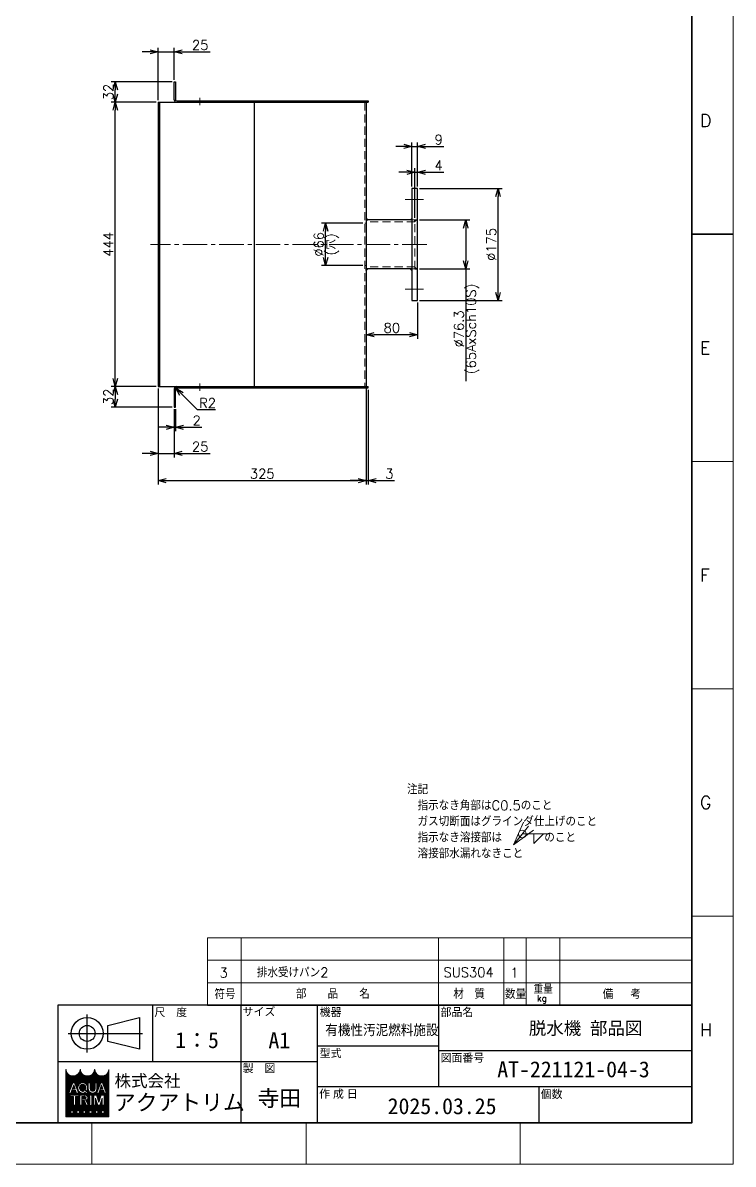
# Model space of a CAD drawing. Header units: millimetres. Extents: x 0 to 4141, y -24 to 2915.
# Drawn here: x 3031 to 4141, y 0 to 1782 of the extents above; entities that cross this region are included whole.
import ezdxf
from ezdxf.enums import TextEntityAlignment as Align

# ---------------------------------------------------------------- set-up
doc = ezdxf.new("R2010")
doc.units = ezdxf.units.MM
doc.header["$LTSCALE"] = 2
doc.header["$PDMODE"] = 99
doc.header["$PDSIZE"] = 1
doc.linetypes.add('CENTER2', pattern=[28.575, 19.05, -3.175, 3.175, -3.175])
doc.linetypes.add('HIDDEN', pattern=[9.525, 6.35, -3.175])
for name, color, linetype, lineweight in [('04_HIDDEN', 2, 'HIDDEN', 13), ('05_CENTER', 4, 'CENTER2', 13), ('07_TEXT', 3, 'Continuous', 13), ('08_DIM', 3, 'Continuous', 13), ('90_FRAME', 5, 'Continuous', 35)]:
    doc.layers.add(name, color=color, linetype=linetype, lineweight=lineweight)
doc.layers.add('91_BLANK', color=5, linetype='Continuous', lineweight=0, plot=False)
doc.styles.add('KSS_TXT', font='txt.shx', dxfattribs={"bigfont": 'extfont2.shx'})
doc.styles.add('MS_G', font='MS Gothic.ttf')
doc.styles.get("Standard").update_dxf_attribs({"font": 'txt.shx', "bigfont": 'extfont2.shx'})
doc.styles.add('表題用', font='MS PGothic.ttf')
doc.dimstyles.new('KSS_DIM', dxfattribs={"dimscale": 5, "dimtxt": 3, "dimasz": 2.5, "dimexe": 1.25, "dimexo": 0.625, "dimtad": 1, "dimdsep": 46, "dimtxsty": 'KSS_TXT', "dimblk": 'OPEN30', "dimcen": 0, "dimazin": 2, "dimtfac": 0.75, "dimtmove": 0, "dimatfit": 3, "dimldrblk": 'OPEN30', "dimfxl": 1.25, "dimtolj": 1, "dimarcsym": 0})
doc.dimstyles.new('KSS_DIM$4', dxfattribs={"dimscale": 5, "dimtxt": 3, "dimasz": 2.5, "dimexe": 1.25, "dimexo": 0.625, "dimtad": 1, "dimtih": 1, "dimtoh": 1, "dimdsep": 46, "dimtxsty": 'KSS_TXT', "dimblk": 'OPEN30', "dimcen": 0, "dimse1": 1, "dimazin": 2, "dimtfac": 0.75, "dimtofl": 0, "dimtmove": 0, "dimatfit": 3, "dimldrblk": 'OPEN30', "dimfxl": 1.25, "dimtolj": 1, "dimarcsym": 0})

# ---------------------------------------------------------------- blocks, each defined once
blk = doc.blocks.new('Weld-line')
blk.add_line((0, 0), (1, 0))
blk = doc.blocks.new('Weld10-s5')
blk.add_circle((0, 0), 2)
blk = doc.blocks.new('Weld10-a1')
for p, q in [((5, 0), (0, 5)), ((0, 5), (0, 0)), ((0, 0), (5, 0))]:
    blk.add_line(p, q)
at = {"width": 0.9}
blk.add_attdef('S', text='', height=2.8, dxfattribs=at).set_placement((-2, 1), align=Align.RIGHT)
blk.add_attdef('L', (8, 1), '', height=2.8, dxfattribs=at)
blk = doc.blocks.new('_Open30')
at = {"color": 0, "linetype": 'ByBlock', "lineweight": -2}
for p, q in [((-1, 0.268), (0, 0)), ((0, 0), (-1, -0.268)), ((0, 0), (-1, 0))]:
    blk.add_line(p, q, dxfattribs=at)
blk = doc.blocks.new('*D141')
at = {"layer": '08_DIM', "color": 0, "lineweight": -2, "transparency": 16777216}
for p, q in [((3239.7, 1658.3), (3169.5, 1658.3)), ((3175.8, 1226.8), (3175.8, 1645.8)), ((3239.7, 1214.3), (3169.5, 1214.3))]:
    blk.add_line(p, q, dxfattribs=at)
at = {"layer": 'Defpoints', "color": 0, "transparency": 16777216}
for p in [(3175.8, 1658.3), (3242.9, 1658.3), (3242.9, 1214.3)]:
    blk.add_point(p, dxfattribs=at)
at = {"layer": '08_DIM', "color": 0, "lineweight": -2, "transparency": 16777216, "xscale": 12.5, "yscale": 12.5, "zscale": 12.5}
for p, rotation in [((3175.8, 1658.3), 90), ((3175.8, 1214.3), 270)]:
    blk.add_blockref('_Open30', p, dxfattribs=dict(at, rotation=rotation))
at = {"layer": '08_DIM', "color": 0, "transparency": 16777216, "insert": (3165.1, 1436.3), "char_height": 15, "attachment_point": 5, "rotation": 90, "style": 'KSS_TXT'}
blk.add_mtext('\\A1;444', dxfattribs=at)
blk = doc.blocks.new('*D142')
at = {"layer": '08_DIM', "color": 0, "lineweight": -2, "transparency": 16777216}
for p, q in [((3264.7, 1690.3), (3169.5, 1690.3)), ((3175.8, 1670.8), (3175.8, 1677.8)), ((3239.7, 1658.3), (3169.5, 1658.3))]:
    blk.add_line(p, q, dxfattribs=at)
at = {"layer": 'Defpoints', "color": 0, "transparency": 16777216}
for p in [(3175.8, 1690.3), (3267.9, 1690.3), (3242.9, 1658.3)]:
    blk.add_point(p, dxfattribs=at)
at = {"layer": '08_DIM', "color": 0, "lineweight": -2, "transparency": 16777216, "xscale": 12.5, "yscale": 12.5, "zscale": 12.5}
for p, rotation in [((3175.8, 1690.3), 90), ((3175.8, 1658.3), 270)]:
    blk.add_blockref('_Open30', p, dxfattribs=dict(at, rotation=rotation))
at = {"layer": '08_DIM', "color": 0, "transparency": 16777216, "insert": (3165.1, 1674.3), "char_height": 15, "attachment_point": 5, "rotation": 90, "style": 'KSS_TXT'}
blk.add_mtext('\\A1;32', dxfattribs=at)
blk = doc.blocks.new('*D143')
at = {"layer": '08_DIM', "color": 0, "lineweight": -2, "transparency": 16777216}
for p, q in [((3239.7, 1214.3), (3169.5, 1214.3)), ((3175.8, 1201.8), (3175.8, 1194.8)), ((3264.7, 1182.3), (3169.5, 1182.3))]:
    blk.add_line(p, q, dxfattribs=at)
at = {"layer": 'Defpoints', "color": 0, "transparency": 16777216}
for p in [(3242.9, 1214.3), (3175.8, 1182.3), (3267.9, 1182.3)]:
    blk.add_point(p, dxfattribs=at)
at = {"layer": '08_DIM', "color": 0, "lineweight": -2, "transparency": 16777216, "xscale": 12.5, "yscale": 12.5, "zscale": 12.5}
for p, rotation in [((3175.8, 1214.3), 90), ((3175.8, 1182.3), 270)]:
    blk.add_blockref('_Open30', p, dxfattribs=dict(at, rotation=rotation))
at = {"layer": '08_DIM', "color": 0, "transparency": 16777216, "insert": (3165.1, 1198.3), "char_height": 15, "attachment_point": 5, "rotation": 90, "style": 'KSS_TXT'}
blk.add_mtext('\\A1;32', dxfattribs=at)
blk = doc.blocks.new('*D144')
at = {"layer": '08_DIM', "color": 0, "lineweight": -2, "transparency": 16777216}
for p, q in [((3242.9, 1211.2), (3242.9, 1103.7)), ((3267.9, 1179.2), (3267.9, 1103.7)), ((3230.4, 1109.9), (3217.9, 1109.9)), ((3242.9, 1109.9), (3267.9, 1109.9)), ((3280.4, 1109.9), (3324.1, 1109.9))]:
    blk.add_line(p, q, dxfattribs=at)
at = {"layer": 'Defpoints', "color": 0, "transparency": 16777216}
for p in [(3242.9, 1214.3), (3267.9, 1182.3), (3267.9, 1109.9)]:
    blk.add_point(p, dxfattribs=at)
at = {"layer": '08_DIM', "color": 0, "lineweight": -2, "transparency": 16777216, "xscale": 12.5, "yscale": 12.5, "zscale": 12.5}
blk.add_blockref('_Open30', (3242.9, 1109.9), dxfattribs=at)
at = {"layer": '08_DIM', "color": 0, "lineweight": -2, "transparency": 16777216, "xscale": 12.5, "yscale": 12.5, "zscale": 12.5, "rotation": 180}
blk.add_blockref('_Open30', (3267.9, 1109.9), dxfattribs=at)
at = {"layer": '08_DIM', "color": 0, "transparency": 16777216, "insert": (3308.5, 1120.5), "char_height": 15, "attachment_point": 5, "style": 'KSS_TXT'}
blk.add_mtext('\\A1;25', dxfattribs=at)
blk = doc.blocks.new('*D145')
at = {"layer": '08_DIM', "color": 0, "lineweight": -2, "transparency": 16777216}
for p, q in [((3230.4, 1737), (3217.9, 1737)), ((3242.9, 1661.4), (3242.9, 1743.2)), ((3242.9, 1737), (3267.9, 1737)), ((3267.9, 1693.4), (3267.9, 1743.2)), ((3280.4, 1737), (3324.1, 1737))]:
    blk.add_line(p, q, dxfattribs=at)
at = {"layer": 'Defpoints', "color": 0, "transparency": 16777216}
for p in [(3267.9, 1737), (3267.9, 1690.3), (3242.9, 1658.3)]:
    blk.add_point(p, dxfattribs=at)
at = {"layer": '08_DIM', "color": 0, "lineweight": -2, "transparency": 16777216, "xscale": 12.5, "yscale": 12.5, "zscale": 12.5}
blk.add_blockref('_Open30', (3242.9, 1737), dxfattribs=at)
at = {"layer": '08_DIM', "color": 0, "lineweight": -2, "transparency": 16777216, "xscale": 12.5, "yscale": 12.5, "zscale": 12.5, "rotation": 180}
blk.add_blockref('_Open30', (3267.9, 1737), dxfattribs=at)
at = {"layer": '08_DIM', "color": 0, "transparency": 16777216, "insert": (3308.5, 1747.6), "char_height": 15, "attachment_point": 5, "style": 'KSS_TXT'}
blk.add_mtext('\\A1;25', dxfattribs=at)
blk = doc.blocks.new('*D146')
at = {"layer": '08_DIM', "color": 0, "lineweight": -2, "transparency": 16777216}
for p, q in [((3267.9, 1179.2), (3267.9, 1144.5)), ((3269.9, 1179.2), (3269.9, 1144.5)), ((3255.4, 1150.7), (3242.9, 1150.7)), ((3267.9, 1150.7), (3269.9, 1150.7)), ((3282.4, 1150.7), (3311.1, 1150.7))]:
    blk.add_line(p, q, dxfattribs=at)
at = {"layer": 'Defpoints', "color": 0, "transparency": 16777216}
for p in [(3267.9, 1182.3), (3269.9, 1182.3), (3269.9, 1150.7)]:
    blk.add_point(p, dxfattribs=at)
at = {"layer": '08_DIM', "color": 0, "lineweight": -2, "transparency": 16777216, "xscale": 12.5, "yscale": 12.5, "zscale": 12.5}
blk.add_blockref('_Open30', (3267.9, 1150.7), dxfattribs=at)
at = {"layer": '08_DIM', "color": 0, "lineweight": -2, "transparency": 16777216, "xscale": 12.5, "yscale": 12.5, "zscale": 12.5, "rotation": 180}
blk.add_blockref('_Open30', (3269.9, 1150.7), dxfattribs=at)
at = {"layer": '08_DIM', "color": 0, "transparency": 16777216, "insert": (3303, 1161.3), "char_height": 15, "attachment_point": 5, "style": 'KSS_TXT'}
blk.add_mtext('\\A1;2', dxfattribs=at)
blk = doc.blocks.new('*D147')
at = {"layer": '08_DIM', "color": 0, "lineweight": -2, "transparency": 16777216}
for p, q in [((3651, 1474.4), (3729.6, 1474.4)), ((3723.3, 1461.9), (3723.3, 1410.6)), ((3651, 1398.1), (3729.6, 1398.1)), ((3723.3, 1398.1), (3723.3, 1222.9))]:
    blk.add_line(p, q, dxfattribs=at)
at = {"layer": 'Defpoints', "color": 0, "transparency": 16777216}
for p in [(3647.9, 1474.4), (3647.9, 1398.1), (3723.3, 1398.1)]:
    blk.add_point(p, dxfattribs=at)
at = {"layer": '08_DIM', "color": 0, "lineweight": -2, "transparency": 16777216, "xscale": 12.5, "yscale": 12.5, "zscale": 12.5}
for p, rotation in [((3723.3, 1474.4), 90), ((3723.3, 1398.1), 270)]:
    blk.add_blockref('_Open30', p, dxfattribs=dict(at, rotation=rotation))
at = {"layer": '08_DIM', "color": 0, "transparency": 16777216, "char_height": 15, "attachment_point": 5, "rotation": 90, "style": 'KSS_TXT'}
for s, insert in [('\\A1;(65AxSch10S)', (3734, 1304.3)), ('\\A1;\\A1;%%c76.3', (3712.7, 1304.3))]:
    blk.add_mtext(s, dxfattribs=dict(at, insert=insert))
blk = doc.blocks.new('*D148')
at = {"layer": '08_DIM', "color": 0, "lineweight": -2, "transparency": 16777216}
for p, q in [((3651, 1523.8), (3780.1, 1523.8)), ((3773.8, 1361.3), (3773.8, 1511.3)), ((3651, 1348.8), (3780.1, 1348.8))]:
    blk.add_line(p, q, dxfattribs=at)
at = {"layer": 'Defpoints', "color": 0, "transparency": 16777216}
for p in [(3647.9, 1523.8), (3773.8, 1523.8), (3647.9, 1348.8)]:
    blk.add_point(p, dxfattribs=at)
at = {"layer": '08_DIM', "color": 0, "lineweight": -2, "transparency": 16777216, "xscale": 12.5, "yscale": 12.5, "zscale": 12.5}
for p, rotation in [((3773.8, 1523.8), 90), ((3773.8, 1348.8), 270)]:
    blk.add_blockref('_Open30', p, dxfattribs=dict(at, rotation=rotation))
at = {"layer": '08_DIM', "color": 0, "transparency": 16777216, "insert": (3763.2, 1436.3), "char_height": 15, "attachment_point": 5, "rotation": 90, "style": 'KSS_TXT'}
blk.add_mtext('\\A1;\\A1;%%c175', dxfattribs=at)
blk = doc.blocks.new('*D149')
at = {"layer": '08_DIM', "color": 0, "lineweight": -2, "transparency": 16777216}
for p, q in [((3626.4, 1589.3), (3613.9, 1589.3)), ((3638.9, 1526.9), (3638.9, 1595.5)), ((3638.9, 1589.3), (3647.9, 1589.3)), ((3647.9, 1526.9), (3647.9, 1595.5)), ((3660.4, 1589.3), (3689.1, 1589.3))]:
    blk.add_line(p, q, dxfattribs=at)
at = {"layer": 'Defpoints', "color": 0, "transparency": 16777216}
for p in [(3647.9, 1589.3), (3638.9, 1523.8), (3647.9, 1523.8)]:
    blk.add_point(p, dxfattribs=at)
at = {"layer": '08_DIM', "color": 0, "lineweight": -2, "transparency": 16777216, "xscale": 12.5, "yscale": 12.5, "zscale": 12.5}
blk.add_blockref('_Open30', (3638.9, 1589.3), dxfattribs=at)
at = {"layer": '08_DIM', "color": 0, "lineweight": -2, "transparency": 16777216, "xscale": 12.5, "yscale": 12.5, "zscale": 12.5, "rotation": 180}
blk.add_blockref('_Open30', (3647.9, 1589.3), dxfattribs=at)
at = {"layer": '08_DIM', "color": 0, "transparency": 16777216, "insert": (3681, 1599.9), "char_height": 15, "attachment_point": 5, "style": 'KSS_TXT'}
blk.add_mtext('\\A1;9', dxfattribs=at)
blk = doc.blocks.new('*D150')
at = {"layer": '08_DIM', "color": 0, "lineweight": -2, "transparency": 16777216}
for p, q in [((3567.9, 1345.7), (3567.9, 1289)), ((3647.9, 1345.7), (3647.9, 1289)), ((3635.4, 1295.2), (3580.4, 1295.2))]:
    blk.add_line(p, q, dxfattribs=at)
at = {"layer": 'Defpoints', "color": 0, "transparency": 16777216}
for p in [(3567.9, 1348.8), (3647.9, 1348.8), (3567.9, 1295.2)]:
    blk.add_point(p, dxfattribs=at)
at = {"layer": '08_DIM', "color": 0, "lineweight": -2, "transparency": 16777216, "xscale": 12.5, "yscale": 12.5, "zscale": 12.5, "rotation": 180}
blk.add_blockref('_Open30', (3567.9, 1295.2), dxfattribs=at)
at = {"layer": '08_DIM', "color": 0, "lineweight": -2, "transparency": 16777216, "xscale": 12.5, "yscale": 12.5, "zscale": 12.5}
blk.add_blockref('_Open30', (3647.9, 1295.2), dxfattribs=at)
at = {"layer": '08_DIM', "color": 0, "transparency": 16777216, "insert": (3607.9, 1305.8), "char_height": 15, "attachment_point": 5, "style": 'KSS_TXT'}
blk.add_mtext('\\A1;80', dxfattribs=at)
blk = doc.blocks.new('*D151')
at = {"layer": '08_DIM', "color": 0, "lineweight": -2, "transparency": 16777216}
for p, q in [((3643.9, 1477.6), (3643.9, 1555.2)), ((3647.9, 1526.9), (3647.9, 1555.2)), ((3631.4, 1548.9), (3618.9, 1548.9)), ((3643.9, 1548.9), (3647.9, 1548.9)), ((3660.4, 1548.9), (3689.1, 1548.9))]:
    blk.add_line(p, q, dxfattribs=at)
at = {"layer": 'Defpoints', "color": 0, "transparency": 16777216}
for p in [(3647.9, 1548.9), (3647.9, 1523.8), (3643.9, 1474.4)]:
    blk.add_point(p, dxfattribs=at)
at = {"layer": '08_DIM', "color": 0, "lineweight": -2, "transparency": 16777216, "xscale": 12.5, "yscale": 12.5, "zscale": 12.5}
blk.add_blockref('_Open30', (3643.9, 1548.9), dxfattribs=at)
at = {"layer": '08_DIM', "color": 0, "lineweight": -2, "transparency": 16777216, "xscale": 12.5, "yscale": 12.5, "zscale": 12.5, "rotation": 180}
blk.add_blockref('_Open30', (3647.9, 1548.9), dxfattribs=at)
at = {"layer": '08_DIM', "color": 0, "transparency": 16777216, "insert": (3681, 1559.6), "char_height": 15, "attachment_point": 5, "style": 'KSS_TXT'}
blk.add_mtext('\\A1;4', dxfattribs=at)
blk = doc.blocks.new('*D152')
at = {"layer": '08_DIM', "color": 0, "lineweight": -2, "transparency": 16777216}
for p, q in [((3562.7, 1469.3), (3498.1, 1469.3)), ((3504.3, 1415.8), (3504.3, 1456.8)), ((3562.7, 1403.3), (3498.1, 1403.3))]:
    blk.add_line(p, q, dxfattribs=at)
at = {"layer": 'Defpoints', "color": 0, "transparency": 16777216}
for p in [(3504.3, 1469.3), (3565.9, 1469.3), (3565.9, 1403.3)]:
    blk.add_point(p, dxfattribs=at)
at = {"layer": '08_DIM', "color": 0, "lineweight": -2, "transparency": 16777216, "xscale": 12.5, "yscale": 12.5, "zscale": 12.5}
for p, rotation in [((3504.3, 1469.3), 90), ((3504.3, 1403.3), 270)]:
    blk.add_blockref('_Open30', p, dxfattribs=dict(at, rotation=rotation))
at = {"layer": '08_DIM', "color": 0, "transparency": 16777216, "char_height": 15, "attachment_point": 5, "rotation": 90, "style": 'KSS_TXT'}
for s, insert in [('\\A1;\\A1;%%c66', (3493.7, 1436.3)), ('\\A1;(穴)', (3515, 1436.3))]:
    blk.add_mtext(s, dxfattribs=dict(at, insert=insert))
blk = doc.blocks.new('*D170')
at = {"layer": '08_DIM', "color": 0, "lineweight": -2, "transparency": 16777216}
for p, q in [((3242.9, 1211.2), (3242.9, 1061.2)), ((3567.9, 1211.2), (3567.9, 1061.2)), ((3255.4, 1067.4), (3555.4, 1067.4))]:
    blk.add_line(p, q, dxfattribs=at)
at = {"layer": 'Defpoints', "color": 0, "transparency": 16777216}
for p in [(3242.9, 1214.3), (3567.9, 1214.3), (3567.9, 1067.4)]:
    blk.add_point(p, dxfattribs=at)
at = {"layer": '08_DIM', "color": 0, "lineweight": -2, "transparency": 16777216, "xscale": 12.5, "yscale": 12.5, "zscale": 12.5, "rotation": 180}
blk.add_blockref('_Open30', (3242.9, 1067.4), dxfattribs=at)
at = {"layer": '08_DIM', "color": 0, "lineweight": -2, "transparency": 16777216, "xscale": 12.5, "yscale": 12.5, "zscale": 12.5}
blk.add_blockref('_Open30', (3567.9, 1067.4), dxfattribs=at)
at = {"layer": '08_DIM', "color": 0, "transparency": 16777216, "insert": (3405.4, 1078.1), "char_height": 15, "attachment_point": 5, "style": 'KSS_TXT'}
blk.add_mtext('\\A1;325', dxfattribs=at)
blk = doc.blocks.new('*D171')
at = {"layer": '08_DIM', "color": 0, "lineweight": -2, "transparency": 16777216}
for p, q in [((3567.9, 1211.2), (3567.9, 1061.2)), ((3570.9, 1209.2), (3570.9, 1061.2)), ((3555.4, 1067.4), (3542.9, 1067.4)), ((3567.9, 1067.4), (3570.9, 1067.4)), ((3583.4, 1067.4), (3612.1, 1067.4))]:
    blk.add_line(p, q, dxfattribs=at)
at = {"layer": 'Defpoints', "color": 0, "transparency": 16777216}
for p in [(3567.9, 1214.3), (3570.9, 1212.3), (3570.9, 1067.4)]:
    blk.add_point(p, dxfattribs=at)
at = {"layer": '08_DIM', "color": 0, "lineweight": -2, "transparency": 16777216, "xscale": 12.5, "yscale": 12.5, "zscale": 12.5}
blk.add_blockref('_Open30', (3567.9, 1067.4), dxfattribs=at)
at = {"layer": '08_DIM', "color": 0, "lineweight": -2, "transparency": 16777216, "xscale": 12.5, "yscale": 12.5, "zscale": 12.5, "rotation": 180}
blk.add_blockref('_Open30', (3570.9, 1067.4), dxfattribs=at)
at = {"layer": '08_DIM', "color": 0, "transparency": 16777216, "insert": (3604, 1078.1), "char_height": 15, "attachment_point": 5, "style": 'KSS_TXT'}
blk.add_mtext('\\A1;3', dxfattribs=at)
blk = doc.blocks.new('*D174')
at = {"layer": '08_DIM', "color": 0, "lineweight": -2, "transparency": 16777216}
for p, q in [((3304.4, 1177.8), (3279.3, 1202.9)), ((3332.5, 1177.8), (3304.4, 1177.8))]:
    blk.add_line(p, q, dxfattribs=at)
at = {"layer": 'Defpoints', "color": 0, "transparency": 16777216}
for p in [(3270.5, 1211.7), (3271.9, 1210.3)]:
    blk.add_point(p, dxfattribs=at)
at = {"layer": '08_DIM', "color": 0, "lineweight": -2, "transparency": 16777216, "xscale": 12.5, "yscale": 12.5, "zscale": 12.5, "rotation": 135.0473880686096}
blk.add_blockref('_Open30', (3270.5, 1211.7), dxfattribs=at)
at = {"layer": '08_DIM', "color": 0, "transparency": 16777216, "insert": (3320, 1188.5), "char_height": 15, "attachment_point": 5, "style": 'KSS_TXT'}
blk.add_mtext('\\A1;R2', dxfattribs=at)
blk = doc.blocks.new('Jis_w20130906110600')
blk.add_blockref('Weld10-s5', (0, 0))
at = {"xscale": -1, "rotation": 180}
blk.add_blockref('Weld10-a1', (6, 0), dxfattribs=at)
at = {"layer": '08_DIM', "xscale": 14, "yscale": 14, "zscale": 14}
blk.add_blockref('Weld-line', (0, 0), dxfattribs=at)
at = {"style": 'KSS_TXT', "flags": 1}
blk.add_attdef('JISINFO', (0, 0), '', height=3, dxfattribs=at)
at = {"layer": '08_DIM'}
blk.add_leader([(-4.63, -5.77), (0, 0)], dimstyle='KSS_DIM', dxfattribs=at)

msp = doc.modelspace()

# ---------------------------------------------------------------- hatches: boundary and pattern name
at = {"layer": '90_FRAME', "lineweight": 5}
h = msp.add_hatch(dxfattribs=at)
h.set_pattern_fill('_USER', color=4, scale=1.5, angle=45, pattern_type=0)
h.set_pattern_definition([(45, (3e-06, 5e-07), (-1.0606602, 1.0606602), [])])
edge = h.paths.add_edge_path()
edge.add_arc((3165.98, 147.555), 0.32, 90, 180)
edge.add_ellipse((3154.773, 147.555), major_axis=(-10.887, 0), ratio=0.88235294, start_angle=360, end_angle=540, ccw=False)
edge.add_arc((3143.566, 147.555), 0.32, 3.187318, 180)
edge.add_ellipse((3132.359, 147.555), major_axis=(-10.887, 0), ratio=0.88235294, start_angle=360, end_angle=540, ccw=False)
edge.add_arc((3121.152, 147.555), 0.32, 3.187318, 180)
edge.add_ellipse((3109.945, 147.555), major_axis=(-10.887, 0), ratio=0.88235294, start_angle=360, end_angle=540, ccw=False)
edge.add_arc((3098.738, 147.555), 0.32, 3.187318, 90)
edge.add_line((3098.738, 147.876), (3098.738, 73.91))
edge.add_line((3098.738, 73.91), (3165.98, 73.91))
edge.add_line((3165.98, 73.91), (3165.98, 147.876))
h.paths.add_polyline_path([(3109.581, 127.122), (3112.236, 127.122), (3118.273, 111.189), (3118.273, 111.112), (3115.399, 111.112), (3113.896, 115.333), (3107.985, 115.333), (3108.852, 117.767), (3113.029, 117.767), (3110.909, 123.723), (3106.418, 111.112), (3103.544, 111.112), (3103.544, 111.189)], flags=16)
edge = h.paths.add_edge_path(flags=16)
edge.add_ellipse((3124.955, 120.078), major_axis=(-7.365, 0), ratio=0.95652174, start_angle=180, end_angle=360, ccw=False)
edge.add_line((3132.319, 120.078), (3132.319, 118.157))
edge.add_ellipse((3124.955, 118.157), major_axis=(-7.365, 0), ratio=0.95652174, start_angle=142.105255, end_angle=180, ccw=False)
edge.add_line((3130.766, 113.83), (3128.703, 115.53))
edge.add_ellipse((3124.955, 118.345), major_axis=(4.696, 0), ratio=0.99503582, start_angle=-37.042763, end_angle=0)
edge.add_line((3129.651, 118.345), (3129.651, 119.889))
edge.add_ellipse((3124.955, 119.889), major_axis=(4.696, 0), ratio=0.99471826, start_angle=360, end_angle=540)
edge.add_line((3120.259, 119.889), (3120.259, 118.345))
edge.add_ellipse((3124.955, 118.345), major_axis=(4.696, 0), ratio=0.99503582, start_angle=-180, end_angle=-65.757949)
edge.add_line((3126.883, 114.084), (3125.575, 115.357))
edge.add_line((3125.575, 115.357), (3126.994, 116.863))
edge.add_line((3126.994, 116.863), (3132.924, 111.976))
edge.add_line((3132.924, 111.976), (3131.071, 110.008))
edge.add_line((3131.071, 110.008), (3128.845, 112.175))
edge.add_ellipse((3124.955, 118.157), major_axis=(-7.365, 0), ratio=0.95652174, start_angle=0, end_angle=121.883625, ccw=False)
edge.add_line((3117.59, 118.157), (3117.59, 120.078))
h.paths.add_polyline_path([(3118.749, 107.91), (3118.749, 105.669), (3113.946, 105.669, 0.41421356), (3113.626, 105.349), (3113.626, 91.9), (3110.744, 91.9), (3110.744, 105.349, 0.41421356), (3110.424, 105.669), (3105.621, 105.669), (3105.621, 107.91)], flags=16)
edge = h.paths.add_edge_path(flags=16)
edge.add_line((3120.574, 107.91), (3127.939, 107.91))
edge.add_ellipse((3127.939, 103.699), major_axis=(-5.169, 0), ratio=0.8148203, start_angle=111.386975, end_angle=270, ccw=False)
edge.add_arc((3128.732, 97.991), 2.094, 22.272952, 58.553113, ccw=False)
edge.add_line((3130.669, 98.785), (3133.428, 92.028))
edge.add_line((3133.428, 92.028), (3133.428, 91.9))
edge.add_line((3133.428, 91.9), (3130.322, 91.9))
edge.add_line((3130.322, 91.9), (3127.885, 98.685))
edge.add_arc((3126.696, 98.206), 1.281, 21.928298, 90)
edge.add_line((3126.696, 99.487), (3123.552, 99.487))
edge.add_line((3123.552, 99.487), (3123.552, 101.729))
edge.add_line((3123.552, 101.729), (3128.323, 101.729))
edge.add_arc((3128.254, 103.699), 1.971, 271.997057, 448.002943)
edge.add_line((3128.323, 105.669), (3123.456, 105.669))
edge.add_line((3123.456, 105.669), (3123.456, 91.9))
edge.add_line((3123.456, 91.9), (3120.574, 91.9))
edge.add_line((3120.574, 91.9), (3120.574, 107.91))
h.paths.add_polyline_path([(3133.8, 127.122), (3136.681, 127.122), (3136.681, 118.157, 0.17503056), (3137.953, 114.487, 0.25714961), (3143.095, 114.487, 0.17503056), (3144.366, 118.157), (3144.366, 127.122), (3147.248, 127.122), (3147.248, 117.577, -0.37939124), (3141.004, 111.112), (3140.043, 111.112, -0.37939124), (3133.8, 117.577)], flags=16)
h.paths.add_polyline_path([(3135.856, 107.91), (3139.378, 107.91), (3139.378, 105.669, 0.41421356), (3139.058, 105.349), (3139.058, 94.462, 0.41421356), (3139.378, 94.142), (3139.378, 91.9), (3135.856, 91.9), (3135.856, 94.142, 0.41421356), (3136.176, 94.462), (3136.176, 105.349, 0.41421356), (3135.856, 105.669)], flags=16)
h.paths.add_polyline_path([(3142.263, 107.91), (3146.445, 107.91), (3150.268, 96.282), (3154.091, 107.91), (3158.276, 107.91), (3158.276, 91.9), (3155.394, 91.9), (3155.394, 103.107), (3151.709, 91.9), (3148.827, 91.9), (3145.142, 103.107), (3145.145, 91.9), (3142.263, 91.9)], flags=16)
h.paths.add_polyline_path([(3153.123, 127.122), (3155.778, 127.122), (3161.815, 111.189), (3161.815, 111.112), (3158.941, 111.112), (3157.438, 115.333), (3151.527, 115.333), (3152.393, 117.767), (3156.571, 117.767), (3154.45, 123.723), (3149.96, 111.112), (3147.086, 111.112), (3147.086, 111.189)], flags=16)
h.paths.add_polyline_path([(3106.423, 83.516), (3110.265, 83.516), (3110.265, 79.673), (3106.423, 79.673)], flags=16)
h.paths.add_polyline_path([(3116.029, 83.516), (3119.871, 83.516), (3119.871, 79.673), (3116.029, 79.673)], flags=16)
h.paths.add_polyline_path([(3125.635, 83.516), (3129.477, 83.516), (3129.477, 79.673), (3125.635, 79.673)], flags=16)
h.paths.add_polyline_path([(3135.241, 83.516), (3139.083, 83.516), (3139.083, 79.673), (3135.241, 79.673)], flags=16)
h.paths.add_polyline_path([(3144.847, 83.516), (3148.689, 83.516), (3148.689, 79.673), (3144.847, 79.673)], flags=16)
h.paths.add_polyline_path([(3154.453, 83.516), (3158.295, 83.516), (3158.295, 79.673), (3154.453, 79.673)], flags=16)

# ---------------------------------------------------------------- linework, layer by layer
at = {"color": 0}
for p, q in [((3267.873, 1662.28), (3267.873, 1690.28)), ((3267.873, 1690.28), (3269.873, 1690.28)), ((3269.873, 1690.28), (3269.873, 1662.28)), ((3242.873, 1658.28), (3242.873, 1214.28)), ((3242.873, 1658.28), (3570.873, 1658.28)), ((3244.873, 1658.28), (3244.873, 1214.28)), ((3271.873, 1660.28), (3570.873, 1660.28)), ((3567.873, 1658.28), (3567.873, 1214.28)), ((3570.873, 1660.28), (3570.873, 1658.28)), ((3638.873, 1474.43), (3567.873, 1474.43)), ((3638.873, 1398.13), (3567.873, 1398.13)), ((3242.873, 1214.28), (3570.873, 1214.28)), ((3271.873, 1212.28), (3570.873, 1212.28)), ((3570.873, 1212.28), (3570.873, 1214.28)), ((3267.873, 1210.28), (3267.873, 1182.28)), ((3269.873, 1182.28), (3269.873, 1210.28)), ((3267.873, 1182.28), (3269.873, 1182.28))]:
    msp.add_line(p, q, dxfattribs=at)
at = {"color": 3}
msp.add_line((3392.873, 1658.28), (3392.873, 1214.28), dxfattribs=at)
at = {"color": 0}
msp.add_lwpolyline([(3638.873, 1348.78), (3647.873, 1348.78), (3647.873, 1523.78), (3638.873, 1523.78)], close=True, dxfattribs=at)
at = {"color": 3}
for points in [[(3567.873, 1474.43), (3570.373, 1474.43), (3570.373, 1474.43), (3567.873, 1476.93)], [(3638.873, 1474.43), (3636.373, 1474.43), (3636.373, 1474.43), (3638.873, 1476.93)], [(3643.873, 1474.43), (3646.373, 1474.43), (3646.373, 1474.43), (3643.873, 1471.93)], [(3567.873, 1398.13), (3570.373, 1398.13), (3570.373, 1398.13), (3567.873, 1395.63)], [(3638.873, 1398.13), (3636.373, 1398.13), (3636.373, 1398.13), (3638.873, 1395.63)], [(3643.873, 1398.13), (3646.373, 1398.13), (3646.373, 1398.13), (3643.873, 1400.63)]]:
    msp.add_lwpolyline(points, close=True, dxfattribs=at)
at = {"color": 0}
for centre, radius, start, end in [((3271.873, 1662.28), 4, 180, 270), ((3271.873, 1662.28), 2, 180, 270), ((3271.873, 1210.28), 4, 90, 180), ((3271.873, 1210.28), 2, 90, 180)]:
    msp.add_arc(centre, radius, start, end, dxfattribs=at)
at = {"layer": '04_HIDDEN'}
for p, q in [((3565.873, 1658.28), (3565.873, 1214.28)), ((3567.873, 1469.28), (3565.873, 1469.28)), ((3643.873, 1471.43), (3567.873, 1471.43)), ((3638.873, 1474.43), (3647.873, 1474.43)), ((3643.873, 1398.13), (3643.873, 1474.43)), ((3567.873, 1403.28), (3565.873, 1403.28)), ((3643.873, 1401.13), (3567.873, 1401.13)), ((3638.873, 1398.13), (3647.873, 1398.13))]:
    msp.add_line(p, q, dxfattribs=at)
at = {"layer": '05_CENTER'}
for p, q in [((3307.873, 1653.647), (3307.873, 1664.964)), ((3628.923, 1506.28), (3657.454, 1506.28)), ((3662.263, 1436.28), (3230.745, 1436.28)), ((3628.923, 1366.28), (3657.454, 1366.28)), ((3307.873, 1218.913), (3307.873, 1207.596))]:
    msp.add_line(p, q, dxfattribs=at)
at = {"layer": '90_FRAME'}
msp.add_line((4141.004, 1452.155), (4076.195, 1452.155), dxfattribs=at)
at = {"layer": '90_FRAME', "color": 4, "lineweight": 13}
for p, q in [((4141.004, 1097.169), (4076.195, 1097.169)), ((4141.004, 742.182), (4076.195, 742.182)), ((4141.004, 387.196), (4076.195, 387.196)), ((3320.087, 353.377), (4076.195, 353.377)), ((3320.088, 353.377), (3320.088, 248.377)), ((3372.588, 353.377), (3372.588, 248.377)), ((3680.54, 353.377), (3680.54, 248.377)), ((3782.76, 353.377), (3782.76, 248.377)), ((3817.76, 353.377), (3817.76, 248.377)), ((3870.26, 353.377), (3870.26, 248.377)), ((3320.087, 318.377), (4076.195, 318.377)), ((3320.087, 283.377), (4076.195, 283.377)), ((3139.213, 0), (3139.213, 64.52)), ((3473.88, 0), (3473.88, 64.52)), ((3808.547, 0), (3808.547, 64.52))]:
    msp.add_line(p, q, dxfattribs=at)
at = {"layer": '90_FRAME', "color": 0, "lineweight": 25}
for p, q in [((3131.982, 174.481), (3131.982, 233.881)), ((3234.695, 159.984), (3234.695, 248.377)), ((3372.588, 64.52), (3372.588, 248.377)), ((3491.73, 64.52), (3491.73, 248.377)), ((3680.54, 248.377), (3680.54, 121.091)), ((3102.282, 204.181), (3218.607, 204.181)), ((3491.73, 184.734), (3680.54, 184.734)), ((3680.54, 177.663), (4076.195, 177.663)), ((3491.73, 159.984), (3086.195, 159.984)), ((3491.73, 121.091), (4076.195, 121.091)), ((3837.409, 121.091), (3837.409, 64.52))]:
    msp.add_line(p, q, dxfattribs=at)
at = {"layer": '90_FRAME', "color": 7, "lineweight": 25}
msp.add_line((3320.088, 248.377), (4076.195, 248.377), dxfattribs=at)
at = {"layer": '90_FRAME', "color": 4, "lineweight": 5}
for p, q in [((3098.738, 73.91), (3098.738, 147.876)), ((3165.98, 147.876), (3165.98, 73.91)), ((3103.544, 111.189), (3109.581, 127.122)), ((3109.581, 127.122), (3112.236, 127.122)), ((3118.273, 111.189), (3112.236, 127.122)), ((3133.8, 117.577), (3133.8, 127.122)), ((3136.681, 127.122), (3133.8, 127.122)), ((3136.681, 118.157), (3136.681, 127.122)), ((3144.366, 118.157), (3144.366, 127.122)), ((3144.366, 127.122), (3147.248, 127.122)), ((3147.086, 111.189), (3153.123, 127.122)), ((3147.248, 117.577), (3147.248, 127.122)), ((3153.123, 127.122), (3155.778, 127.122)), ((3161.815, 111.189), (3155.778, 127.122)), ((3103.544, 111.112), (3103.544, 111.189)), ((3103.544, 111.189), (3103.544, 111.189)), ((3103.544, 111.112), (3103.544, 111.189)), ((3103.544, 111.112), (3106.418, 111.112)), ((3105.621, 107.91), (3118.749, 107.91)), ((3105.621, 107.91), (3105.621, 105.669)), ((3106.418, 111.112), (3110.909, 123.723)), ((3107.985, 115.333), (3108.852, 117.767)), ((3107.985, 115.333), (3113.896, 115.333)), ((3108.852, 117.767), (3113.029, 117.767)), ((3113.029, 117.767), (3110.909, 123.723)), ((3115.399, 111.112), (3113.896, 115.333)), ((3118.273, 111.112), (3115.399, 111.112)), ((3117.59, 120.078), (3117.59, 118.157)), ((3118.273, 111.112), (3118.273, 111.189)), ((3118.749, 107.91), (3118.749, 105.669)), ((3120.259, 119.889), (3120.259, 118.352)), ((3120.574, 107.91), (3120.574, 91.9)), ((3120.574, 107.91), (3127.939, 107.91)), ((3125.575, 115.357), (3126.994, 116.863)), ((3125.575, 115.357), (3126.883, 114.084)), ((3126.994, 116.863), (3132.924, 111.976)), ((3128.703, 115.53), (3130.766, 113.83)), ((3128.845, 112.175), (3131.071, 110.008)), ((3129.651, 119.889), (3129.651, 118.352)), ((3131.071, 110.008), (3132.924, 111.976)), ((3132.319, 120.078), (3132.319, 118.157)), ((3135.856, 107.91), (3139.378, 107.91)), ((3135.856, 107.91), (3135.856, 105.669)), ((3139.378, 107.91), (3139.378, 105.669)), ((3141.004, 111.112), (3140.043, 111.112)), ((3142.263, 107.91), (3142.263, 91.9)), ((3142.263, 107.91), (3146.445, 107.91)), ((3150.268, 96.282), (3146.445, 107.91)), ((3147.086, 111.112), (3147.086, 111.189)), ((3147.086, 111.189), (3147.086, 111.189)), ((3147.086, 111.112), (3147.086, 111.189)), ((3147.086, 111.112), (3149.96, 111.112)), ((3149.96, 111.112), (3154.45, 123.723)), ((3150.268, 96.282), (3154.091, 107.91)), ((3151.527, 115.333), (3152.393, 117.767)), ((3151.527, 115.333), (3157.438, 115.333)), ((3152.393, 117.767), (3156.571, 117.767)), ((3158.276, 107.91), (3154.091, 107.91)), ((3156.571, 117.767), (3154.45, 123.723)), ((3158.941, 111.112), (3157.438, 115.333)), ((3158.276, 91.9), (3158.276, 107.91)), ((3161.815, 111.112), (3158.941, 111.112)), ((3161.815, 111.112), (3161.815, 111.189)), ((3105.621, 105.669), (3110.424, 105.669)), ((3110.744, 91.9), (3110.744, 105.349)), ((3110.744, 91.9), (3113.626, 91.9)), ((3113.626, 91.9), (3113.626, 105.349)), ((3113.946, 105.669), (3118.749, 105.669)), ((3120.574, 91.9), (3123.456, 91.9)), ((3123.456, 91.9), (3123.456, 105.669)), ((3123.456, 105.669), (3128.323, 105.669)), ((3123.552, 99.487), (3123.552, 101.729)), ((3123.552, 101.729), (3128.323, 101.729)), ((3123.552, 99.487), (3126.696, 99.487)), ((3127.885, 98.685), (3130.322, 91.9)), ((3130.322, 91.9), (3133.428, 91.9)), ((3130.669, 98.785), (3133.428, 92.028)), ((3133.428, 92.028), (3133.428, 91.9)), ((3135.856, 91.9), (3135.856, 94.142)), ((3135.856, 91.9), (3139.378, 91.9)), ((3136.176, 94.462), (3136.176, 105.349)), ((3139.058, 94.462), (3139.058, 105.349)), ((3139.378, 91.9), (3139.378, 94.142)), ((3142.263, 91.9), (3145.145, 91.9)), ((3145.145, 91.9), (3145.142, 103.107)), ((3148.827, 91.9), (3145.142, 103.107)), ((3148.827, 91.9), (3151.709, 91.9)), ((3151.709, 91.9), (3155.394, 103.107)), ((3155.394, 103.107), (3155.394, 91.9)), ((3155.394, 91.9), (3158.276, 91.9)), ((3165.98, 73.91), (3098.738, 73.91)), ((3106.423, 83.516), (3110.265, 83.516)), ((3106.423, 83.516), (3106.423, 79.673)), ((3110.265, 79.673), (3106.423, 79.673)), ((3110.265, 83.516), (3110.265, 79.673)), ((3116.029, 83.516), (3119.871, 83.516)), ((3116.029, 83.516), (3116.029, 79.673)), ((3119.871, 79.673), (3116.029, 79.673)), ((3119.871, 83.516), (3119.871, 79.673)), ((3125.635, 83.516), (3129.477, 83.516)), ((3125.635, 83.516), (3125.635, 79.673)), ((3129.477, 79.673), (3125.635, 79.673)), ((3129.477, 83.516), (3129.477, 79.673)), ((3135.241, 83.516), (3139.083, 83.516)), ((3135.241, 83.516), (3135.241, 79.673)), ((3139.083, 79.673), (3135.241, 79.673)), ((3139.083, 83.516), (3139.083, 79.673)), ((3144.847, 83.516), (3148.689, 83.516)), ((3144.847, 83.516), (3144.847, 79.673)), ((3148.689, 79.673), (3144.847, 79.673)), ((3148.689, 83.516), (3148.689, 79.673)), ((3158.295, 83.516), (3154.453, 83.516)), ((3154.453, 83.516), (3154.453, 79.673)), ((3154.453, 79.673), (3158.295, 79.673)), ((3158.295, 83.516), (3158.295, 79.673))]:
    msp.add_line(p, q, dxfattribs=at)
at = {"layer": '90_FRAME'}
msp.add_lwpolyline([(194.23, 64.52), (4076.195, 64.52), (4076.195, 2839.789), (194.23, 2839.789)], close=True, dxfattribs=at)
at = {"layer": '90_FRAME', "color": 0, "lineweight": 25}
msp.add_lwpolyline([(3086.195, 64.52), (4076.195, 64.52), (4076.195, 248.377), (3086.195, 248.377)], close=True, dxfattribs=at)
msp.add_lwpolyline([(3164.157, 216.556), (3213.657, 228.931), (3213.657, 179.431), (3164.157, 191.806), (3164.157, 216.556)], dxfattribs=at)
for radius in [24.75, 12.375]:
    msp.add_circle((3131.982, 204.181), radius, dxfattribs=at)
at = {"layer": '90_FRAME', "color": 4, "lineweight": 5}
for centre, radius, start, end in [((3098.738, 147.555), 0.32, 0, 90), ((3121.152, 147.555), 0.32, 0, 180), ((3121.152, 147.555), 0.32, 0, 90), ((3143.566, 147.555), 0.32, 0, 180), ((3165.98, 147.555), 0.32, 90, 180), ((3140.568, 117.867), 6.775, 182.450031, 265.555257), ((3142.397, 118.082), 5.717, 179.252794, 218.964572), ((3140.524, 119.156), 5.33, 241.157728, 298.842272), ((3140.479, 117.867), 6.775, 274.444743, 357.549969), ((3138.65, 118.082), 5.717, 321.035428, 0.747206), ((3110.424, 105.349), 0.32, 0, 90), ((3113.946, 105.349), 0.32, 90, 180), ((3126.696, 98.206), 1.281, 21.928298, 90), ((3128.254, 103.699), 1.971, 271.997057, 88.002943), ((3128.732, 97.991), 2.094, 22.272952, 58.553113), ((3135.856, 105.349), 0.32, 0, 90), ((3135.856, 94.462), 0.32, 270, 0), ((3139.378, 105.349), 0.32, 90, 180), ((3139.378, 94.462), 0.32, 180, 270)]:
    msp.add_arc(centre, radius, start, end, dxfattribs=at)
for centre, major_axis, ratio, start_param, end_param in [((3109.945, 147.555), (-10.887, 0), 0.88235294, 6.28318531, 9.42477796), ((3132.359, 147.555), (-10.887, 0), 0.88235294, 6.28318531, 9.42477796), ((3154.773, 147.555), (-10.887, 0), 0.88235294, 6.28318531, 9.42477796), ((3124.955, 120.078), (-7.365, 0), 0.95652174, 3.14159265, 6.28318531), ((3124.955, 119.889), (4.696, 0), 0.99471826, 6.28318531, 9.42477796), ((3127.939, 103.699), (-5.169, 0), 0.8148203, 1.94406945, 4.71238898)]:
    msp.add_ellipse(centre, major_axis=major_axis, ratio=ratio, start_param=start_param, end_param=end_param, dxfattribs=at)
at = {"layer": '90_FRAME', "color": 4, "lineweight": 5, "extrusion": (0, 0, -1)}
for centre, major_axis, ratio, start_param, end_param in [((3124.955, 118.157), (-7.365, 0), 0.95652174, 4.15591475, 6.28318531), ((3124.955, 118.345), (4.696, 0), 0.99503582, 7.43087802, 9.42477796), ((3124.955, 118.345), (4.696, 0), 0.99503582, 6.28318531, 6.92970349), ((3124.955, 118.157), (-7.365, 0), 0.95652174, 3.14159265, 3.80298072)]:
    msp.add_ellipse(centre, major_axis=major_axis, ratio=ratio, start_param=start_param, end_param=end_param, dxfattribs=at)
at = {"layer": '91_BLANK'}
msp.add_lwpolyline([(0, 0), (4141.004, 0), (4141.004, 2914.599), (0, 2914.599)], close=True, dxfattribs=at)

# ---------------------------------------------------------------- block references
at = {"layer": '08_DIM', "xscale": 3, "yscale": 3, "zscale": 3}
msp.add_blockref('Jis_w20130906110600', (3811.703, 515.778), dxfattribs=at)

# ---------------------------------------------------------------- texts
at = {"layer": '07_TEXT', "ltscale": 2, "insert": (3631.528, 592.768), "char_height": 15, "attachment_point": 1}
msp.add_mtext_dynamic_manual_height_columns('注記\\P\u3000指示なき角部はC0.5のこと\\P\u3000ガス切断面はグラインダ仕上げのこと\\P\u3000指示なき溶接部は\u3000\u3000\u3000\u3000のこと\\P\u3000溶接部水漏れなきこと', width=381.46, gutter_width=15, heights=[0], dxfattribs=at)
at = {"layer": '90_FRAME', "color": 0, "lineweight": 13, "style": 'KSS_TXT'}
for s, p in [('D', (4089.078, 1629.648)), ('E', (4089.078, 1274.662)), ('F', (4089.078, 919.675)), ('G', (4089.078, 564.689)), ('H', (4089.078, 209.703))]:
    msp.add_text(s, height=20, dxfattribs=at).set_placement(p, align=Align.MIDDLE_LEFT)
at = {"layer": '90_FRAME', "color": 3, "lineweight": 13}
for s, p in [('3', (3345.05, 298.989)), ('1', (3799.582, 299.24))]:
    msp.add_text(s, height=15, dxfattribs=at).set_placement(p, align=Align.MIDDLE_CENTER)
for s, height, p in [('排水受けパン2', 15, (3396.972, 291.875)), ('SUS304', 15, (3688.597, 292.074)), ('符号', 15, (3330.777, 257.909)), ('部\u3000\u3000品\u3000\u3000名', 15, (3457.939, 258.454)), ('材\u3000質', 15, (3703.882, 258.274)), ('数量', 15, (3784.599, 258.161)), ('重量', 12.5, (3829.194, 266.341)), ('備  考', 15, (3937.163, 257.909)), ('kg', 10, (3834.719, 254.11))]:
    msp.add_text(s, height=height, dxfattribs=at).set_placement(p)
at = {"layer": '90_FRAME', "color": 0, "style": '表題用'}
for s, p in [('尺\u3000度', (3236.937, 237.306)), ('サイズ', (3374.83, 238.238)), ('機器', (3495.128, 237.512)), ('部品名', (3683.938, 237.512)), ('型式', (3495.128, 173.245)), ('図面番号', (3683.938, 166.173)), ('製\u3000図', (3374.83, 149.845)), ('作 成 日', (3494.266, 109.752)), ('個数', (3840.378, 109.406))]:
    msp.add_text(s, height=12.5, dxfattribs=at).set_placement(p, align=Align.MIDDLE_LEFT)
at = {"layer": '90_FRAME', "color": 0, "style": 'MS_G', "width": 0.9}
msp.add_text('有機性汚泥燃料施設', height=16, dxfattribs=at).set_placement((3503.934, 201.605))
at = {"layer": '90_FRAME', "color": 0, "style": 'MS_G'}
for s, height, p in [('脱水機 部品図', 20, (3821.824, 202.323)), ('AT-221121-04-3', 25, (3772.514, 135.643)), ('2025.03.25', 25, (3601.319, 78.099))]:
    msp.add_text(s, height=height, dxfattribs=at).set_placement(p)
msp.add_text('A1', height=25, dxfattribs=at).set_placement((3432.159, 193.573), align=Align.MIDDLE)
at = {"layer": '90_FRAME', "color": 4, "style": 'MS_G'}
msp.add_text('株式会社', height=18.9019, dxfattribs=at).set_placement((3226.278, 130.141), align=Align.MIDDLE_CENTER)
msp.add_text('アクアトリム', height=25, dxfattribs=at).set_placement((3173.671, 83.976))
at = {"layer": '90_FRAME', "color": 0, "style": 'MS_G'}
for tag, p in [('1：5', (3303.641, 193.573)), ('寺田', (3432.159, 103.413))]:
    msp.add_attdef(tag, text='', height=25, dxfattribs=at).set_placement(p, align=Align.MIDDLE)

# ---------------------------------------------------------------- dimensions: what is measured, and where the dimension line sits
at = {"layer": '08_DIM'}
for base, p1, p2, picture, middle in [((3267.873, 1736.971), (3242.873, 1658.28), (3267.873, 1690.28), '*D145', (3308.498, 1747.606)), ((3647.873, 1589.258), (3638.873, 1523.78), (3647.873, 1523.78), '*D149', (3680.998, 1599.883)), ((3647.873, 1548.94), (3643.873, 1474.43), (3647.873, 1523.78), '*D151', (3680.998, 1559.565)), ((3567.873, 1295.218), (3647.873, 1348.78), (3567.873, 1348.78), '*D150', (3607.873, 1305.843)), ((3267.873, 1109.903), (3242.873, 1214.28), (3267.873, 1182.28), '*D144', (3308.498, 1120.539)), ((3567.873, 1067.437), (3242.873, 1214.28), (3567.873, 1214.28), '*D170', (3405.373, 1078.072)), ((3570.873, 1067.437), (3567.873, 1214.28), (3570.873, 1212.28), '*D171', (3603.998, 1078.062)), ((3269.873, 1150.722), (3267.873, 1182.28), (3269.873, 1182.28), '*D146', (3302.998, 1161.347))]:
    dim = msp.add_linear_dim(base=base, p1=p1, p2=p2, dimstyle='KSS_DIM', dxfattribs=at)
    dim.commit()
    dim.dimension.update_dxf_attribs({"geometry": picture, "text_midpoint": middle})
for base, p1, p2, picture, middle in [((3175.766, 1690.28), (3242.873, 1658.28), (3267.873, 1690.28), '*D142', (3165.141, 1674.28)), ((3175.766, 1658.28), (3242.873, 1214.28), (3242.873, 1658.28), '*D141', (3165.141, 1436.28)), ((3175.766, 1182.28), (3242.873, 1214.28), (3267.873, 1182.28), '*D143', (3165.141, 1198.28))]:
    dim = msp.add_linear_dim(base=base, p1=p1, p2=p2, angle=90, dimstyle='KSS_DIM', dxfattribs=at)
    dim.commit()
    dim.dimension.update_dxf_attribs({"geometry": picture, "text_midpoint": middle})
for base, p1, p2, angle, override, picture, middle in [((3773.826, 1523.78), (3647.873, 1348.78), (3647.873, 1523.78), 90, {"dimtxsty": 'KSS_TXT', "dimtfill": 0, "dimtfillclr": 0}, '*D148', (3763.191, 1436.28)), ((3504.327, 1469.28), (3565.873, 1403.28), (3565.873, 1469.28), 90, {"dimpost": '\\X(穴)'}, '*D152', (3493.702, 1436.28)), ((3723.339, 1398.13), (3647.873, 1474.43), (3647.873, 1398.13), 270, {"dimpost": '\\X(65AxSch10S)'}, '*D147', (3712.714, 1304.276))]:
    dim = msp.add_linear_dim(base=base, p1=p1, p2=p2, angle=angle, text='\\A1;%%c<>', dimstyle='KSS_DIM', override=override, dxfattribs=at)
    dim.commit()
    dim.dimension.update_dxf_attribs({"geometry": picture, "text_midpoint": middle})
dim = msp.add_radius_dim(center=(3271.873, 1210.28), mpoint=(3273.288, 1208.867), dimstyle='KSS_DIM$4', override={"dimpost": 'R<>'}, dxfattribs=at)
dim.commit()
dim.dimension.update_dxf_attribs({"geometry": '*D174', "text_midpoint": (3319.982, 1177.849), "dimtype": 164})

doc.saveas('drawing.dxf')
